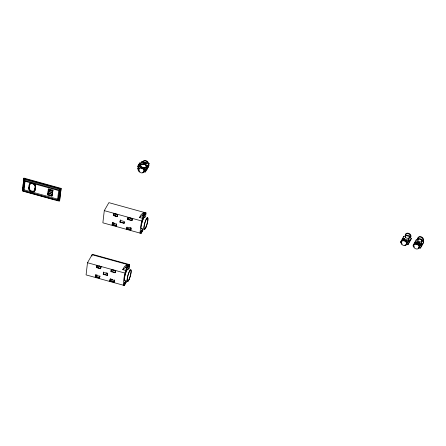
<?xml version="1.0" encoding="UTF-8"?>
<svg xmlns="http://www.w3.org/2000/svg" width="446" height="446" viewBox="0 0 446 446"><rect width="100%" height="100%" fill="white"/><g stroke="black" fill="none" stroke-linecap="round" stroke-linejoin="round"><path stroke-width="0.67" d="M46.841 197.517L22.3 190.732L23.967 178.121L61.108 188.396L59.692 200.572L59.441 201.007L56.124 200.087M22.707 188.942L22.941 186.913M23.097 185.564L23.415 182.854M23.571 181.505L23.967 178.121M23.989 180.329L22.735 191.1L58.203 200.912L58.688 200.07L59.942 189.299L24.469 179.487L23.989 180.329L59.457 190.141L59.942 189.299M23.298 189.583L23.454 188.24M24.235 181.505L24.469 179.487M23.549 190.682L24.658 181.16L58.643 190.559L57.534 200.081L23.549 190.682L24.034 189.84L25.06 180.998M31.956 182.86A3.345 2.587 29.9 0 0 29.319 184.778L28.706 188.329A3.345 2.587 29.9 0 0 31.555 191.858A3.345 2.587 29.9 0 0 35.022 190.074L35.635 186.523A3.345 2.587 29.9 0 0 34.32 183.785M28.957 187.9L29.319 184.778M35.044 188.29L34.649 189.974A2.949 2.28 29.9 0 1 31.594 191.546A2.949 2.28 29.9 0 1 29.079 188.435L29.692 184.878A2.949 2.28 29.9 0 1 30.702 183.445M29.079 188.435L29.692 184.878M34.649 189.974L35.011 186.852A2.949 2.28 29.9 0 0 32.502 183.741A2.949 2.28 29.9 0 0 29.442 185.307M35.022 190.074L35.635 186.523M47.493 194.902L48.48 188.948L52.94 190.18L51.948 196.14L47.493 194.902L47.861 194.255M48.252 190.938L48.48 188.948M47.856 194.718L48.235 192.767L47.856 194.718L51.647 195.766L51.959 194.356M48.224 191.596L48.597 189.645L48.224 191.596L52.009 192.644L52.383 190.693L52.009 192.644M51.647 195.766L52.02 193.815M51.948 196.14L52.94 190.18M58.203 200.912L59.457 190.141M59.441 201.007L61.108 188.396M128.927 269.317L129.479 264.584L92.339 254.309L87.494 262.733L86.078 274.909L123.219 285.184L124.651 282.703L124.323 285.512L123.391 285.256M91.932 256.093L92.088 254.738L129.234 265.013L128.76 269.077M95.416 277.011L95.823 274.814L95.416 277.011L99.503 278.137L99.692 277.813L95.606 276.687M96.509 267.639L96.916 265.442L96.509 267.639L100.595 268.771L100.997 266.574L99.246 266.089M145.547 216.979L146.02 212.92L108.88 202.646L104.286 210.64L102.864 222.816L140.011 233.091L141.438 230.604L141.109 233.42L140.183 233.158M99.503 278.137L99.91 275.94L99.798 276.877M100.595 268.771L100.997 266.574M103.204 274.329L103.611 272.132L103.204 274.329L107.291 275.461L107.698 273.264L105.947 272.779M116.4 225.107L116.59 224.784L116.294 226.044L112.208 224.918L112.609 222.716L114.945 223.362M113.295 215.546L113.702 213.35L113.295 215.546L117.382 216.678L117.571 216.355L113.485 215.223M112.208 224.918L112.609 222.716M107.291 275.461L107.698 273.264M113.981 282.223L114.388 280.027L113.981 282.223L109.894 281.091L110.301 278.895L112.632 279.542M110.993 271.647L111.4 269.451L110.993 271.647L115.079 272.779L115.269 272.456L111.182 271.324M116.294 226.044L116.696 223.847M117.382 216.678L117.599 214.805L113.513 213.673M109.894 281.091L110.301 278.895M119.996 222.236L120.398 220.04L119.996 222.236L124.077 223.368L124.267 223.045L120.18 221.913M115.079 272.779L115.486 270.583L111.522 269.523M115.486 270.583L115.191 271.843M124.077 223.368L124.3 221.495L120.214 220.363M126.681 228.999L126.904 227.125L130.985 228.257L130.767 230.13L126.681 228.999L126.976 227.739L126.792 228.062M131.977 219.75L132.161 219.426L131.865 220.686L127.785 219.555L128.186 217.358L130.522 218.005M127.785 219.555L128.186 217.358M123.219 285.184C123.876 278.025 124.663 270.917 128.13 264.69L127.807 267.5L129.479 264.584M139.146 166.782L137.836 166.258L139.704 163.019L141.025 163.387M139.102 169.04L137.864 168.7L137.953 167.919L141.677 161.441L149.109 163.492L149.02 164.273L145.29 170.751L144.052 170.411M131.865 220.686L132.272 218.49M124.005 284.565L124.562 284.721L124.78 282.848L126.146 280.467M131.063 228.87L131.174 227.934L130.003 227.611M124.69 283.377L125.516 280.941M126.09 268.983L127.116 267.199L127.261 265.95M138.767 166.882L140.758 163.426M137.82 166.414L139.704 163.019M124.562 284.721L125.928 282.34L126.073 281.091M127.673 267.355L127.891 265.481L126.525 267.856L126.307 269.73L127.673 267.355L127.116 267.199M126.19 281.365L126.062 282.485L124.323 285.512M143.941 169.224L144.075 168.092L140.434 167.088L140.133 167.601L143.774 168.61L144.075 168.092M144.058 169.162L144.147 168.382L143.835 168.917M145.29 170.751L145.385 169.971L149.109 163.492M143.188 172.1L145.418 171.966L145.519 171.108L148.278 166.308M145.781 168.616L147.108 168.984L145.797 168.46M140.011 233.091C140.663 225.932 141.449 218.824 144.922 212.597L143.991 212.341L141.248 214.481L139.509 217.503L142.854 218.429M141.566 225.648L141.605 225.336M148.97 165.745L147.659 165.221M142.592 228.971L141.566 230.749L141.349 232.622L142.714 230.248L142.859 228.999M143.311 215.764L143.094 217.637L144.459 215.262L144.677 213.389L143.311 215.764L142.753 215.608M141.137 231.875L142.157 230.097L142.302 228.848M142.882 216.89L143.902 215.106L144.047 213.857M142.976 229.272L142.848 230.392L141.109 233.42M144.922 212.597L144.593 215.407L146.02 212.92M405.481 236.202L403.808 236.302L400.703 241.704L400.603 242.563L401.595 243.338M402.916 240.868L403.05 239.736L406.691 240.745L406.49 242.44M403.518 238.811L403.418 239.675L408.988 241.214L409.088 240.355L403.518 238.811L402.643 240.322M403.708 237.166L403.808 236.302M405.303 237.668L405.871 234.886L409.512 235.895L408.943 238.671L405.303 237.668L405.604 237.149M406.256 242.395L406.691 240.745M405.804 244.754L408.034 244.62L408.135 243.756L411.24 238.359L409.751 237.2M408.943 238.671L409.512 235.895M411.24 238.359L411.14 239.218L408.034 244.62M417.835 242.775L415.979 242.262L415.878 243.12L417.116 243.46M416.174 240.611L416.274 239.753L417.947 239.653M417.484 243.566L417.523 243.232L417.216 243.761L416.374 243.739M417.768 241.113L418.331 238.337L421.972 239.34L421.409 242.122L417.768 241.113L418.069 240.595M419.017 245.322L419.151 244.191L415.51 243.187M419.881 244.369L419.937 243.901L419.591 244.759L419.898 244.23M419.697 245.434L419.385 244.865M419.753 244.965L420.004 244.536L419.63 244.43M418.822 248.166L420.494 248.065L420.595 247.207L423.7 241.804L422.217 240.645M421.409 242.122L421.972 239.34M419.692 243.287L421.554 243.8L421.453 244.659L419.591 244.146M423.7 241.804L423.6 242.669L420.494 248.065M22.3 190.732L22.551 190.297M48.497 189.99L48.681 189.667M52.31 193.018L52.684 192.365M52.204 193.954L52.572 193.302M137.864 168.7L138.539 167.523M140.914 163.398L141.588 162.221M143.227 162.495L142.915 163.035L146.628 164.061L146.94 163.52M113.407 214.61L113.591 214.286M112.314 223.981L112.504 223.652M117.493 215.741L117.677 215.418M147.108 168.984L148.986 165.589M145.418 171.966L148.524 166.57M120.102 221.3L120.292 220.976M96.62 266.702L96.804 266.379M124.189 222.431L124.373 222.108M127.891 218.618L128.08 218.295M95.528 276.074L95.712 275.751M100.701 267.834L100.891 267.511M103.316 273.392L103.5 273.069M130.767 230.13L130.957 229.807L126.87 228.675M107.402 274.524L107.586 274.201M139.509 217.503L142.252 215.362L143.997 212.324M111.104 270.711L111.288 270.387M110.006 280.155L110.19 279.832M114.092 281.287L114.276 280.963M126.067 270.521L122.722 269.596L124.462 266.574L127.205 264.433M122.722 269.596L125.465 267.455L127.205 264.422M402.331 239.563L403.022 238.365M416.274 239.753L413.169 245.149L413.068 246.014L414.055 246.789M414.791 243.014L415.482 241.81M403.05 239.736L402.749 240.255L406.39 241.264M409.088 240.355L408.213 241.86L406.356 241.347M415.103 243.767L415.979 242.262M419.151 244.191L418.85 244.709L415.209 243.7M421.554 243.8L420.673 245.311L418.816 244.798M417.082 242.986L416.793 243.003M419.954 244.988L420.271 244.77L420.004 244.536M143.846 171.208L145.519 171.108M406.462 243.856L408.135 243.756M418.365 247.34L420.595 247.207M416.781 242.869L417.094 242.847L416.737 242.836M405.57 235.404L409.211 236.413M418.03 238.855L421.671 239.859M143.25 163.938L145.725 164.624M143.015 163.938L145.669 164.674M139.682 163.175L141.008 163.543M143.662 164.279L144.989 164.646M137.836 166.258L139.163 166.626M141.817 167.361L143.807 167.913M140.434 167.35L142.291 167.863M419.346 245.194L420.099 245.278L419.965 244.865M137.953 167.919L139.81 168.432M143.523 169.458L145.385 169.971M23.716 178.551L60.857 188.825M143.902 215.106L144.459 215.262M142.252 215.362L143.183 215.619M49.3 189.84L51.151 190.353M48.107 189.595L52.567 190.827M48.408 189.968L52.199 191.016M48.408 191.267L52.199 192.315M48.865 192.945L50.76 193.469M48.045 193.09L51.836 194.138M48.045 194.395L51.831 195.443M104.286 210.64L141.427 220.915M113.786 213.411L117.75 214.504M128.002 217.681L132.088 218.813M24.034 189.84L58.019 199.239M127.969 219.231L132.055 220.363M48.168 197.885L54.797 199.719M142.157 230.097L142.714 230.248M141.008 230.599L141.566 230.749M112.425 223.045L116.512 224.171M111.851 224.154L116.478 225.436M126.38 228.174L131.001 229.456M112.392 224.594L116.478 225.721M125.465 267.455L126.391 267.712M87.494 262.733L124.64 273.008M98.979 266.05L100.958 266.602M96.726 265.766L100.813 266.898M111.21 269.774L115.297 270.906M96.693 267.316L100.779 268.447M103.422 272.456L107.508 273.588M103.394 274.006L107.48 275.137M125.371 282.19L125.928 282.34M95.639 275.137L99.72 276.264M110.112 279.218L114.198 280.35M95.065 276.252L99.687 277.529M110.251 280.45L114.215 281.549M110.084 280.768L114.165 281.9M400.703 241.704L401.695 242.479M139.08 169.826L138.093 169.051L137.992 169.909L138.985 170.684M142.681 162.21A2.932 2.269 29.9 0 1 145.39 160.984A2.932 2.269 29.9 0 1 148.055 163.292M142.843 162.171A2.932 2.269 29.9 0 1 145.636 160.554A2.932 2.269 29.9 0 1 148.379 163.286M139.252 168.237A2.932 2.269 29.9 0 1 143.322 168.599A2.932 2.269 29.9 0 1 143.456 172.145M143.082 172.34A2.932 2.269 29.9 0 1 142.659 172.463M139.893 171.693A2.932 2.269 29.9 0 1 139.219 170.974M138.979 170.562A2.932 2.269 29.9 0 1 138.834 168.906M141.259 164.853A2.949 1.773 6.6 0 1 142.703 164.407M143.846 164.446A2.949 1.773 6.6 0 1 144.933 164.741M145.402 164.981A2.949 1.773 6.6 0 1 146.104 165.583M140.869 166.609A2.949 1.773 6.6 0 1 142.018 164.362A2.949 1.773 6.6 0 1 145.931 165.193A2.949 1.773 6.6 0 1 145.296 167.551M144.805 167.702A2.949 1.773 6.6 0 1 143.127 167.752M142.04 167.451A2.949 1.773 6.6 0 1 141.572 167.211M401.35 242.368A2.932 2.269 29.9 0 1 405.325 240.79A2.932 2.269 29.9 0 1 405.693 244.988M405.275 245.116A2.932 2.269 29.9 0 1 404.817 245.166M402.136 244.007A2.932 2.269 29.9 0 1 401.829 243.627M401.595 243.215A2.932 2.269 29.9 0 1 401.433 242.791M405.442 236.519A2.932 2.269 29.9 0 1 408.246 233.693A2.932 2.269 29.9 0 1 410.236 237.846M405.693 236.09A2.932 2.269 29.9 0 1 406.785 233.264A2.932 2.269 29.9 0 1 410.42 234.551A2.932 2.269 29.9 0 1 410.169 237.673M419.435 244.207A1.182 0.708 6.6 0 1 419.017 244.932M417.411 243.778A1.182 0.708 6.6 0 1 417.774 243.639M419.48 242.981A1.182 0.708 6.6 0 1 419.017 243.878A1.182 0.708 6.6 0 1 417.45 243.544A1.182 0.708 6.6 0 1 417.707 242.602M419.011 242.646A1.182 0.708 6.6 0 1 419.357 242.853M419.446 243.126A1.059 0.636 6.6 0 1 418.833 243.839A1.059 0.636 6.6 0 1 417.512 243.477A1.059 0.636 6.6 0 1 417.779 242.663M418.761 242.635A1.059 0.636 6.6 0 1 419.262 242.892M413.821 245.4A2.932 2.269 29.9 0 1 418.002 244.38A2.932 2.269 29.9 0 1 418.158 248.439M414.055 246.666A2.932 2.269 29.9 0 1 413.894 246.242M417.74 239.547A2.932 2.269 29.9 0 1 420.946 237.216A2.932 2.269 29.9 0 1 422.697 241.297M418.153 239.535A2.932 2.269 29.9 0 1 419.251 236.715A2.932 2.269 29.9 0 1 422.88 237.997A2.932 2.269 29.9 0 1 422.63 241.119M34.9 189.544A2.949 2.28 29.9 0 1 31.839 191.111A2.949 2.28 29.9 0 1 29.325 188M34.102 184.008A2.949 2.28 29.9 0 1 35.24 185.787M35.267 189.645A3.345 2.587 29.9 0 1 31.805 191.423M30.267 190.632A3.345 2.587 29.9 0 1 29.224 189.344M29.068 185.207A3.345 2.587 29.9 0 1 32.536 183.429A3.345 2.587 29.9 0 1 35.385 186.952M113.563 214.961A2.949 2.28 29.9 0 1 115.453 216.193M113.384 222.888A2.949 2.28 29.9 0 1 112.654 222.766M113.446 223.212A3.345 2.587 29.9 0 1 112.621 223.078M113.602 214.649A3.345 2.587 29.9 0 1 115.743 216.042M141.521 228.464A5.898 1.182 -74.5 0 1 141.36 228.285M141.276 226.027A5.898 1.182 -74.5 0 1 142.848 219.917A5.898 1.182 -74.5 0 1 144.755 217.118M141.912 228.67A6.294 1.26 -74.5 0 1 141.845 222.755A6.294 1.26 -74.5 0 1 145.034 216.934M97.111 274.97A2.932 2.269 29.9 0 1 96.174 274.998M96.776 267.054A2.949 2.28 29.9 0 1 98.131 267.751M96.659 275.31A3.345 2.587 29.9 0 1 95.829 275.171M96.81 266.741A3.345 2.587 29.9 0 1 98.956 268.135M124.735 280.556A5.898 1.182 -74.5 0 1 126.224 271.592M126.564 270.834A5.898 1.182 -74.5 0 1 127.757 269.206M125.125 280.763A6.294 1.26 -74.5 0 1 125.058 274.848A6.294 1.26 -74.5 0 1 128.247 269.027M404.232 238.32L404.79 238.476L404.232 238.32M406.936 242.2L407.493 242.351L406.936 242.2M408.508 239.502L409.06 239.658L408.508 239.502M416.698 241.771L417.255 241.922L416.698 241.771M419.402 245.646L419.959 245.802L419.402 245.646M420.968 242.953L421.526 243.103L420.968 242.953M146.216 168.766L148.206 165.31L146.216 168.766M143.255 162.238L142.954 162.751L146.595 163.76L146.896 163.242L143.255 162.238M138.968 171.403A2.932 2.269 29.9 0 0 143.768 172.011A2.932 2.269 29.9 0 0 141.047 168.07A2.932 2.269 29.9 0 0 138.968 171.403M141.756 166.994A2.949 1.773 6.6 0 0 146.444 166.146A2.949 1.773 6.6 0 0 142.397 163.977A2.949 1.773 6.6 0 0 141.756 166.994M401.584 244.057A2.932 2.269 29.9 0 0 406.384 244.664A2.932 2.269 29.9 0 0 403.663 240.723A2.932 2.269 29.9 0 0 401.584 244.057M417.824 243.371A1.059 0.636 6.6 0 0 419.513 243.064A1.059 0.636 6.6 0 0 418.053 242.29A1.059 0.636 6.6 0 0 417.824 243.371M417.841 243.215A1.059 0.636 6.6 0 0 419.53 242.908A1.059 0.636 6.6 0 0 418.069 242.133A1.059 0.636 6.6 0 0 417.841 243.215M414.044 247.502A2.932 2.269 29.9 0 0 418.844 248.11A2.932 2.269 29.9 0 0 416.124 244.174A2.932 2.269 29.9 0 0 414.044 247.502M146.059 227.075A6.294 1.26 -74.5 0 0 147.648 217.514A6.294 1.26 -74.5 0 0 144.069 226.094A6.294 1.26 -74.5 0 0 146.059 227.075M146.048 226.852A5.898 1.182 -74.5 0 0 147.537 217.893A5.898 1.182 -74.5 0 0 144.186 225.938A5.898 1.182 -74.5 0 0 146.048 226.852M129.268 279.168A6.294 1.26 -74.5 0 0 130.856 269.607A6.294 1.26 -74.5 0 0 127.283 278.192A6.294 1.26 -74.5 0 0 129.268 279.168M129.262 278.951A5.898 1.182 -74.5 0 0 130.75 269.986A5.898 1.182 -74.5 0 0 127.394 278.031A5.898 1.182 -74.5 0 0 129.262 278.951"/></g></svg>
